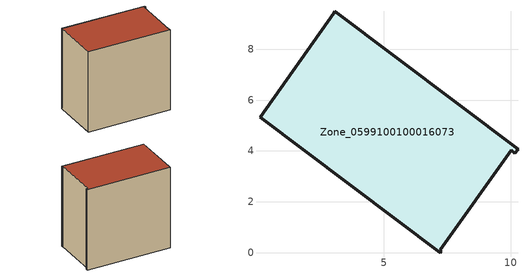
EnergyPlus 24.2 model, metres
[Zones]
Zone_0599100100016073
 floor ground (C_G): 10.28,4.08 10.16,3.91 10.01,4.03 7.21,0.1 7.27,0.06 7.22,0 0.12,5.33 3.02,9.42 3.06,9.49 z0
 wall outside (C_F): 7.22,0 7.27,0.06 7.21,0.1 10.01,4.03 10.16,3.91 10.28,4.08 3.06,9.49 3.02,9.42 0.12,5.33 7.22,0 z0:8.91
 roof outside (C_R): 10.16,3.91 10.28,4.08 3.06,9.49 3.02,9.42 0.12,5.33 7.22,0 7.27,0.06 7.21,0.1 10.01,4.03 z8.91
[BUILDING]
Pand.0599100100016073: North Axis=0; Terrain=City; Loads Convergence Tolerance Value=0.04; Temperature Convergence Tolerance Value=0.4; Solar Distribution=FullExterior; Maximum Number of Warmup Days=25; Minimum Number of Warmup Days=1
[Site:Location]
Rotterdam.The.Hague.AP_ZH_NLD Design_Conditions: Latitude=51.96; Longitude=4.45; Time Zone=1; Elevation=-4.5
[SITE:GROUNDTEMPERATURE:BUILDINGSURFACE]
18, 18, 18, 18, 18, 18, 18, 18, 18, 18, 18, 18
[MATERIAL] Thermal Absorptance=0.9; Solar Absorptance=0.7; Visible Absorptance=0.7
Name | Roughness | Thickness | Conductivity | Density | Specific Heat
G.TI.2015-2018 | MediumSmooth | 0.15 | 0.0428571 | 540 | 1210
F.TI.2015-2018 | Rough | 0.3 | 0.0666667 | 1920 | 840
R.TI.2015-2018 | MediumRough | 0.2 | 0.0333333 | 1500 | 1000
[CONSTRUCTION]
C_G: G.TI.2015-2018
C_F: F.TI.2015-2018
C_R: R.TI.2015-2018
[ZONE]
Zone_0599100100016073: Type=1; Multiplier=1; Ceiling Height=Autocalculate; Volume=Autocalculate; Floor Area=autocalculate; Part of Total Floor Area=Yes
[ZONEINFILTRATION:DESIGNFLOWRATE]
Infil_Zone_0599100100016073: Zone or ZoneList or Space or SpaceList=Zone_0599100100016073; Schedule=AlwaysOn; Design Flow Rate Calculation Method=Flow/Area; Flow Rate per Floor Area=0.0015; Constant Term Coefficient=1; Temperature Term Coefficient=0; Velocity Term Coefficient=0; Velocity Squared Term Coefficient=0
[HVACTEMPLATE:ZONE:IDEALLOADSAIRSYSTEM]
Zone_0599100100016073: Maximum Heating Supply Air Temperature=50; Minimum Cooling Supply Air Temperature=13; Maximum Heating Supply Air Humidity Ratio=0.0156; Minimum Cooling Supply Air Humidity Ratio=0.0077; Heating Limit=NoLimit; Cooling Limit=NoLimit; Dehumidification Control Type=ConstantSensibleHeatRatio; Cooling Sensible Heat Ratio=0.7; Dehumidification Setpoint=60; Humidification Control Type=None; Humidification Setpoint=30; Outdoor Air Method=None; Outdoor Air Flow Rate per Person=0.00944; Outdoor Air Flow Rate per Zone Floor Area=0; Outdoor Air Flow Rate per Zone=0; Demand Controlled Ventilation Type=None; Outdoor Air Economizer Type=NoEconomizer; Heat Recovery Type=None; Sensible Heat Recovery Effectiveness=0.7; Latent Heat Recovery Effectiveness=0.65
[ZONECONTROL:THERMOSTAT]
ThermostatControl_Zone_0599100100016073: Zone or ZoneList=Zone_0599100100016073; Control Type Schedule=DualSetpointControlType; Control 1=Thermostat_Zone_0599100100016073; Temperature Difference Between Cutout And Setpoint=0
[THERMOSTATSETPOINT:DUALSETPOINT]
Thermostat_Zone_0599100100016073: Heating Setpoint Temperature Schedule=HeatingSetpoint_Zone_0599100100016073; Cooling Setpoint Temperature Schedule=CoolingSetpoint_Zone_0599100100016073
[SCHEDULE:COMPACT]
HeatingSetpoint_Zone_0599100100016073: Through: 12/31, For: AllDays, Until: 24:00, 21
CoolingSetpoint_Zone_0599100100016073: Through: 12/31, For: AllDays, Until: 24:00, 24
DualSetpointControlType: Through: 12/31, For: AllDays, Until: 24:00, 4
AlwaysOn: Through: 12/31, For: AllDays, Until: 24:00, 1
